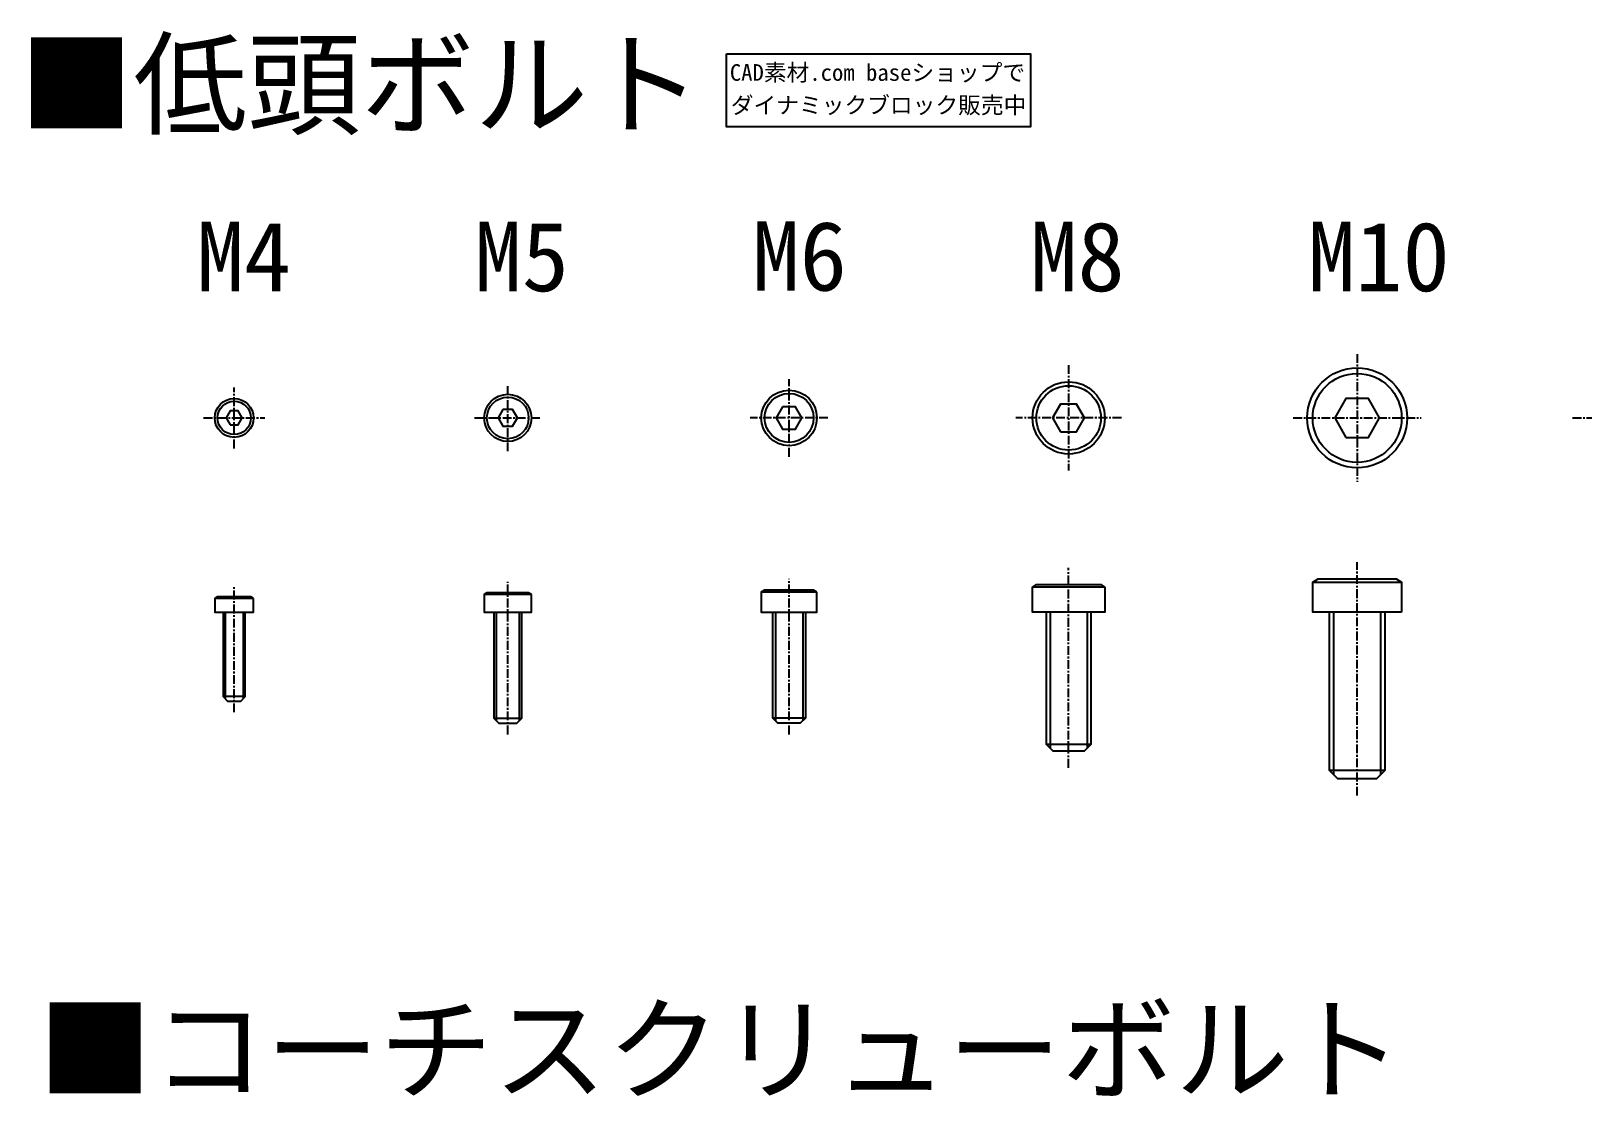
# Model space of a CAD drawing. Header units: millimetres. Extents: x 233 to 3318, y 47 to 2014.
# Drawn here: x 1044.4 to 1323.7, y 1027.9 to 1219.7 of the extents above; entities that cross this region are included whole.
import ezdxf
from ezdxf.enums import TextEntityAlignment as Align

# ---------------------------------------------------------------- set-up
doc = ezdxf.new("R2010")
doc.units = ezdxf.units.MM
doc.linetypes.add('CENTER', pattern=[50.8, 31.75, -6.35, 6.35, -6.35])
doc.styles.add('ＭＳ ゴシック', font='MS Gothic.ttf')

msp = doc.modelspace()

# ---------------------------------------------------------------- linework, layer by layer
for points in [[(1169.57, 1215.63), (1224.33, 1215.63), (1224.33, 1202.49), (1169.57, 1202.49)], [(1281.07, 1146.56), (1285.11, 1146.56), (1287.13, 1150.06), (1285.11, 1153.56), (1281.07, 1153.56), (1279.05, 1150.06)], [(1080.28, 1148.81), (1081.72, 1148.81), (1082.44, 1150.06), (1081.72, 1151.31), (1080.28, 1151.31), (1079.56, 1150.06)], [(1129.37, 1151.56), (1128.51, 1150.06), (1129.37, 1148.56), (1131.1, 1148.56), (1131.97, 1150.06), (1131.1, 1151.56)], [(1179.7, 1152.06), (1178.55, 1150.06), (1179.7, 1148.06), (1182.01, 1148.06), (1183.17, 1150.06), (1182.01, 1152.06)], [(1229.72, 1147.56), (1232.61, 1147.56), (1234.05, 1150.06), (1232.61, 1152.56), (1229.72, 1152.56), (1228.28, 1150.06)], [(1237.67, 1119.56), (1224.67, 1119.56), (1225.37, 1120.06), (1236.97, 1120.06)], [(1291.09, 1115.06), (1275.09, 1115.06), (1275.09, 1120.46), (1291.09, 1120.46)], [(1084.5, 1117.56), (1077.5, 1117.56), (1077.5, 1115.06), (1084.5, 1115.06)], [(1134.49, 1118.26), (1125.99, 1118.26), (1125.99, 1115.06), (1134.49, 1115.06)], [(1185.86, 1118.66), (1175.86, 1118.66), (1175.86, 1115.06), (1185.86, 1115.06)]]:
    msp.add_lwpolyline(points, close=True)
at = {"linetype": 'CENTER', "ltscale": 0.05}
for points in [[(1231.17, 1159.56), (1231.17, 1140.56)], [(1283.09, 1161.56), (1283.09, 1138.56)], [(1180.86, 1143.06), (1180.86, 1157.06)], [(1081, 1144.56), (1081, 1155.56)], [(1130.24, 1144.06), (1130.24, 1156.06)], [(1075.5, 1150.06), (1086.5, 1150.06)], [(1124.24, 1150.06), (1136.24, 1150.06)], [(1187.86, 1150.06), (1173.86, 1150.06)], [(1240.67, 1150.06), (1221.67, 1150.06)], [(1271.59, 1150.06), (1294.59, 1150.06)], [(1321.85, 1150.06), (1349.85, 1150.06)], [(1231.17, 1087.06), (1231.17, 1123.06)], [(1283.09, 1082.06), (1283.09, 1124.06)], [(1130.24, 1093.06), (1130.24, 1120.56)], [(1180.86, 1093.06), (1180.86, 1121.06)], [(1081, 1097.06), (1081, 1119.86)]]:
    msp.add_lwpolyline(points, dxfattribs=at)
for points in [[(1275.09, 1120.46), (1276.09, 1121.06), (1290.09, 1121.06), (1291.09, 1120.46)], [(1084.5, 1117.56), (1084, 1117.86), (1078, 1117.86), (1077.5, 1117.56)], [(1134.49, 1118.26), (1133.99, 1118.56), (1126.49, 1118.56), (1125.99, 1118.26)], [(1185.86, 1118.66), (1185.26, 1119.06), (1176.46, 1119.06), (1175.86, 1118.66)], [(1237.67, 1119.56), (1237.67, 1115.06), (1224.67, 1115.06), (1224.67, 1119.56)], [(1079, 1115.06), (1079, 1099.86), (1079.8, 1099.06), (1082.2, 1099.06), (1083, 1099.86), (1083, 1115.06)], [(1079.38, 1115.06), (1079.38, 1099.48)], [(1082.62, 1115.06), (1082.62, 1099.48)], [(1127.74, 1115.06), (1127.74, 1095.96), (1132.74, 1095.96), (1132.74, 1115.06)], [(1128.17, 1115.06), (1128.17, 1095.52)], [(1132.3, 1115.06), (1132.3, 1095.52)], [(1177.86, 1115.06), (1177.86, 1096.06), (1183.86, 1096.06), (1183.86, 1115.06)], [(1178.4, 1115.06), (1178.4, 1095.52)], [(1183.32, 1115.06), (1183.32, 1095.52)], [(1235.17, 1115.06), (1235.17, 1091.26), (1233.97, 1090.06), (1228.37, 1090.06), (1227.17, 1091.26), (1227.17, 1115.06)], [(1227.84, 1115.06), (1227.84, 1090.58)], [(1234.49, 1115.06), (1234.49, 1090.58)], [(1288.09, 1115.06), (1288.09, 1086.56), (1278.09, 1086.56), (1278.09, 1115.06)], [(1278.91, 1085.75), (1278.91, 1115.06)], [(1287.28, 1115.06), (1287.28, 1085.75)], [(1083, 1099.86), (1079, 1099.86)], [(1127.74, 1095.96), (1128.64, 1095.06), (1131.84, 1095.06), (1132.74, 1095.96)], [(1183.86, 1096.06), (1182.86, 1095.06), (1178.86, 1095.06), (1177.86, 1096.06)], [(1235.17, 1091.26), (1227.17, 1091.26)], [(1288.09, 1086.56), (1286.59, 1085.06), (1279.59, 1085.06), (1278.09, 1086.56)]]:
    msp.add_lwpolyline(points)
for centre, radius in [((1283.09, 1150.06), 9), ((1231.17, 1150.06), 6.5), ((1283.09, 1150.06), 8), ((1081, 1150.06), 3.5), ((1130.24, 1150.06), 4.25), ((1130.24, 1150.06), 3.75), ((1180.86, 1150.06), 5), ((1180.86, 1150.06), 4.4), ((1231.17, 1150.06), 5.8), ((1081, 1150.06), 3)]:
    msp.add_circle(centre, radius)

# ---------------------------------------------------------------- texts
at = {"style": 'ＭＳ ゴシック'}
for s, p in [('CAD素材.com baseショップで', (1196.76, 1212.33)), ('ダイナミックブロック販売中', (1196.96, 1206.47))]:
    msp.add_text(s, height=3, dxfattribs=at).set_placement(p, align=Align.MIDDLE)
at = {"attachment_point": 1, "style": 'ＭＳ ゴシック'}
for s, insert, char_height in [('■低頭ボルト', (1042.39, 1217.64), 15), ('M4', (1074.25, 1185.38), 12.5), ('M5', (1124.25, 1185.38), 12.5), ('M6', (1174.25, 1185.48), 12.5), ('M8', (1224.25, 1185.38), 12.5), ('M10', (1274.25, 1185.38), 12.5), ('■コーチスクリューボルト', (1045.74, 1043.84), 15)]:
    msp.add_mtext(s, dxfattribs=dict(at, insert=insert, char_height=char_height))

doc.saveas('drawing.dxf')
